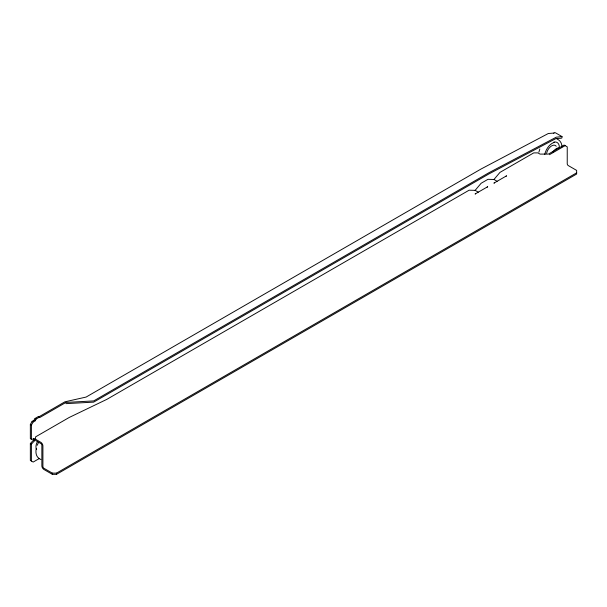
<?xml version="1.0" encoding="UTF-8"?>
<svg xmlns="http://www.w3.org/2000/svg" width="607" height="607" viewBox="0 0 607 607"><rect width="100%" height="100%" fill="white"/><g stroke="black" fill="none" stroke-linecap="round" stroke-linejoin="round"><path stroke-width="0.91" d="M36.208 448.596C35.57 451.957 35.798 456.244 38.939 458.353M538.91 152.091L539.835 148.973M544.661 154.557C546.088 149.125 549.244 144.018 554.502 142.22M37.171 445.326L38.643 442.268M31.397 461.039L31.397 444.119L34.538 440.735L34.538 439.043L31.397 439.286L30.35 438.686L30.35 424.422L32.125 421.341L34.015 420.256L35.062 418.443L38.195 416.63L39.766 417.533L65.935 402.433L93.668 400.916L488.787 172.798L556.209 137.205L561.999 136.575L561.999 137.781L561.179 138.252L555.966 138.548L488.764 174.019L93.668 402.13L65.935 403.64M31.397 439.286L31.397 425.029L33.173 421.948L35.062 420.856L36.109 419.042L39.243 417.237M493.969 179.475L499.728 172.684A1.48 0.857 -60 0 1 500.251 172.221L533.743 152.888L537.931 152.888L540.018 154.095L548.394 154.095L564.093 145.035L567.234 146.848L567.234 163.761A1.48 0.857 60 0 0 568.281 165.574L576.65 170.408L576.65 174.034L56.512 474.333L52.331 474.333L43.954 469.499A2.959 1.707 60 0 1 41.86 465.873L41.86 445.333A1.48 0.857 60 0 0 40.813 443.52L35.585 440.5L35.585 436.873L69.16 417.487L106.832 399.36L468.854 190.348A1.48 0.857 -60 0 1 469.378 190.211L475.137 190.348L480.888 183.564A1.48 0.857 -60 0 1 481.412 183.102L487.694 179.475A1.48 0.857 -60 0 1 488.218 179.331L493.969 179.475L497.11 181.288M39.538 458.391L33.173 462.064L30.35 460.432L30.35 443.52L33.491 440.136L33.491 438.444L34.538 439.043M475.137 193.974L487.694 186.721M493.969 183.102L506.534 175.848M38.719 416.933L64.888 401.826L86.111 397.061L481.01 169.034L548.311 133.51L554.016 133.047M549.441 154.702L565.14 145.634M35.585 439.286L40.813 442.306A2.959 1.707 60 0 1 42.907 445.933L42.907 466.479A1.48 0.857 60 0 0 43.954 468.293L52.331 473.126L56.512 473.126L576.65 172.828M561.999 136.575L555.716 132.948A2.959 1.707 60 0 0 553.789 133.32M556.885 138.927C560.071 140.209 562.074 143.434 561.907 146.864M475.137 190.348L478.27 192.161M35.062 418.443L36.109 419.042M34.015 420.256L35.062 420.856M32.125 421.341L33.173 421.948M30.35 424.422L31.397 425.029M33.491 440.136L34.538 440.735M30.35 443.52L31.397 444.119M39.182 458.551L40.912 459.552M56.512 473.126L56.512 474.333M52.331 473.126L52.331 474.333M553.683 142.175A10.88 6.282 -60 0 1 559.381 147.463M546.634 153.26A7.398 4.272 -60 0 1 551.004 146.31A7.398 4.272 -60 0 1 556.224 146.272M553.038 151.94A7.398 4.272 -60 0 1 559.017 147.88M487.171 187.184A1.48 0.857 -60 0 1 487.558 186.812M506.01 176.311A1.48 0.857 -60 0 1 506.397 175.939M494.106 183.026A1.48 0.857 -60 0 1 494.493 182.957M475.273 193.906A1.48 0.857 -60 0 1 475.66 193.83M36.648 449.37A7.398 4.272 -60 0 1 37.482 441.593"/></g></svg>
